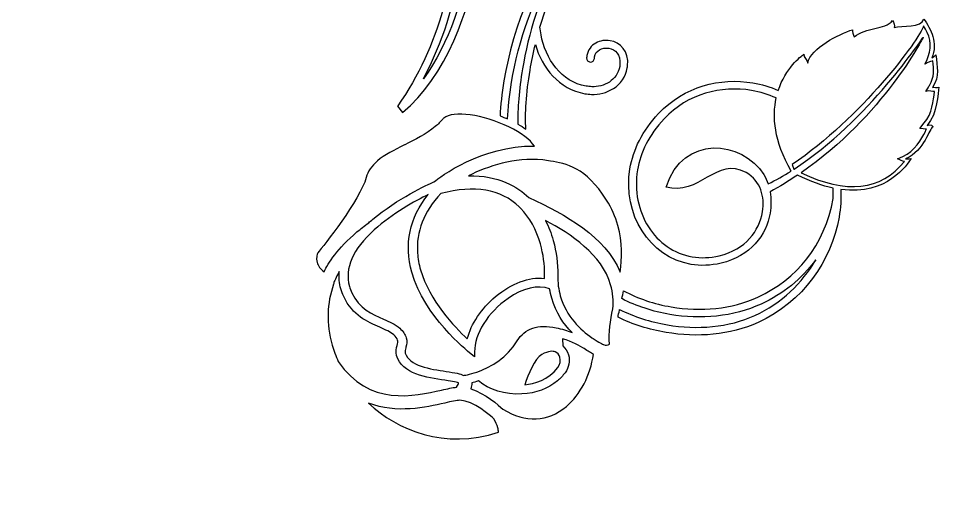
# Model space of a CAD drawing. Header units: millimetres. Extents: x -183 to 107, y -62 to 104.
# Drawn here: x -115.6 to -97.36, y 50.64 to 60.09 of the extents above; entities that cross this region are included whole.
import ezdxf

# ---------------------------------------------------------------- set-up
doc = ezdxf.new("R2010")
doc.units = ezdxf.units.MM
doc.header["$MEASUREMENT"] = 0
doc.layers.add('Layer 1', color=7, linetype='Continuous')

msp = doc.modelspace()

# ---------------------------------------------------------------- linework, layer by layer
at = {"layer": 'Layer 1', "color": 240, "lineweight": 9}
msp.add_open_spline([(-135.5863, 8.8098), (-134.2436, 8.8125), (-133.173, 9.5969), (-132.6017, 10.7263), (-132.6017, 10.7263), (-130.9463, 10.86), (-129.6205, 12.1839), (-129.455, 13.8562), (-129.455, 13.8562), (-129.3833, 13.8515), (-129.3112, 13.8489), (-129.2382, 13.8489), (-129.2382, 13.8489), (-127.3382, 13.8467), (-125.796, 15.4094), (-125.7938, 17.3395), (-125.7938, 17.3395), (-125.7932, 17.7269), (-125.8551, 18.0997), (-125.9693, 18.448), (-125.9693, 18.448), (-125.727, 18.3928), (-125.4751, 18.3633), (-125.2164, 18.363), (-125.2164, 18.363), (-123.3162, 18.3608), (-121.774, 19.9236), (-121.7718, 21.8537), (-121.7718, 21.8537), (-121.7714, 22.1752), (-121.8141, 22.4863), (-121.8938, 22.7821), (-121.8938, 22.7821), (-121.7469, 22.7624), (-121.5975, 22.7522), (-121.4456, 22.752), (-121.4456, 22.752), (-119.5454, 22.7499), (-118.0033, 24.3127), (-118.0011, 26.2427), (-118.0011, 26.2427), (-118.0007, 26.5713), (-118.0452, 26.8894), (-118.1283, 27.1911), (-118.1283, 27.1911), (-117.9401, 27.1584), (-117.7467, 27.1411), (-117.5493, 27.1409), (-117.5493, 27.1409), (-115.6493, 27.1387), (-114.107, 28.7015), (-114.1048, 30.6316), (-114.1048, 30.6316), (-114.1044, 31.0007), (-114.1606, 31.3566), (-114.2647, 31.6908), (-114.2647, 31.6908), (-114.1057, 31.6679), (-113.9435, 31.6556), (-113.7784, 31.6554), (-113.7784, 31.6554), (-111.8782, 31.6531), (-110.3361, 33.2159), (-110.3339, 35.1459), (-110.3339, 35.1459), (-110.3335, 35.4674), (-110.3762, 35.7785), (-110.4558, 36.0743), (-110.4558, 36.0743), (-110.3091, 36.0546), (-110.1596, 36.0445), (-110.0077, 36.0443), (-110.0077, 36.0443), (-108.1076, 36.0421), (-106.5655, 37.605), (-106.5632, 39.5349), (-106.5632, 39.5349), (-106.5629, 39.8815), (-106.6124, 40.2165), (-106.7046, 40.5326), (-106.7046, 40.5326), (-106.4663, 40.4792), (-106.2186, 40.4508), (-105.9645, 40.4505), (-105.9645, 40.4505), (-104.0644, 40.4483), (-102.5222, 42.0111), (-102.52, 43.9412), (-102.52, 43.9412), (-102.5195, 44.3067), (-102.5745, 44.6592), (-102.6767, 44.9907), (-102.6767, 44.9907), (-102.4527, 44.9439), (-102.2208, 44.9191), (-101.9833, 44.9189), (-101.9833, 44.9189), (-100.0832, 44.9167), (-98.541, 46.4795), (-98.5389, 48.4096), (-98.5389, 48.4096), (-98.5383, 48.783), (-98.5958, 49.1427), (-98.7022, 49.4802), (-98.7022, 49.4802), (-98.5544, 49.4603), (-98.4038, 49.4499), (-98.2506, 49.4496), (-98.2506, 49.4496), (-96.3505, 49.4475), (-94.8083, 51.0104), (-94.8061, 52.9404), (-94.8061, 52.9404), (-94.8055, 53.4435), (-94.9099, 53.9219), (-95.0978, 54.3543), (-95.0978, 54.3543), (-95.0978, 54.3543), (-95.0766, 54.3539), (-95.0766, 54.3539), (-95.0766, 54.3539), (-93.1765, 54.3517), (-91.6344, 55.9146), (-91.6321, 57.8445), (-91.6321, 57.8445), (-91.6313, 58.5691), (-91.8475, 59.2423), (-92.2186, 59.8007), (-92.2186, 59.8007), (-90.5811, 60.0675), (-89.3293, 61.5081), (-89.3273, 63.2469), (-89.3273, 63.2469), (-89.3262, 64.2628), (-89.752, 65.178), (-90.4328, 65.8172), (-90.4328, 65.8172), (-89.131, 66.3143), (-88.2041, 67.5893), (-88.2024, 69.0853), (-88.2024, 69.0853), (-88.2009, 70.3342), (-88.8449, 71.4308), (-89.8143, 72.0498), (-89.8143, 72.0498), (-88.809, 72.6589), (-88.1349, 73.7738), (-88.1335, 75.0493), (-88.1335, 75.0493), (-88.1317, 76.5467), (-89.0577, 77.8251), (-90.3604, 78.324), (-90.3604, 78.324), (-89.6396, 78.9638), (-89.1839, 79.9037), (-89.1827, 80.9523), (-89.1827, 80.9523), (-89.1806, 82.7233), (-90.4759, 84.1879), (-92.1576, 84.4189), (-92.1576, 84.4189), (-91.6898, 85.0151), (-91.4096, 85.77), (-91.4087, 86.5916), (-91.4087, 86.5916), (-91.4064, 88.5216), (-92.9449, 90.0881), (-94.8451, 90.0903), (-94.8451, 90.0903), (-94.8451, 90.0903), (-94.8841, 90.0899), (-94.8841, 90.0899), (-94.8841, 90.0899), (-94.7628, 90.4465), (-94.6965, 90.8293), (-94.6961, 91.2277), (-94.6961, 91.2277), (-94.6939, 93.1577), (-96.2324, 94.7241), (-98.1325, 94.7264), (-98.1325, 94.7264), (-98.2772, 94.7265), (-98.4196, 94.7177), (-98.5595, 94.7001), (-98.5595, 94.7001), (-98.7267, 96.4696), (-100.1935, 97.8541), (-101.9798, 97.8562), (-101.9798, 97.8562), (-102.4338, 97.8567), (-102.8671, 97.7678), (-103.2641, 97.606), (-103.2641, 97.606), (-103.5045, 99.2953), (-104.9346, 100.5945), (-106.6649, 100.5964), (-106.6649, 100.5964), (-107.3542, 100.5972), (-107.9965, 100.3918), (-108.5352, 100.0377), (-108.5352, 100.0377), (-109.0566, 101.2913), (-110.2776, 102.1717), (-111.7018, 102.1734), (-111.7018, 102.1734), (-112.6845, 102.1746), (-113.5712, 101.7571), (-114.199, 101.0867), (-114.199, 101.0867), (-114.8276, 101.9078), (-115.809, 102.4365), (-116.9123, 102.4378), (-116.9123, 102.4378), (-118.2269, 102.4393), (-119.3697, 101.6918), (-119.9504, 100.5919), (-119.9504, 100.5919), (-122.5005, 102.9112), (-135.4724, 93.3073), (-135.4983, 93.2263)], degree=3, knots=[0, 0, 0, 0, 0.0178571, 0.0178571, 0.0178571, 0.0178571, 0.0357143, 0.0357143, 0.0357143, 0.0357143, 0.0535714, 0.0535714, 0.0535714, 0.0535714, 0.0714286, 0.0714286, 0.0714286, 0.0714286, 0.0892857, 0.0892857, 0.0892857, 0.0892857, 0.1071429, 0.1071429, 0.1071429, 0.1071429, 0.125, 0.125, 0.125, 0.125, 0.1428571, 0.1428571, 0.1428571, 0.1428571, 0.1607143, 0.1607143, 0.1607143, 0.1607143, 0.1785714, 0.1785714, 0.1785714, 0.1785714, 0.1964286, 0.1964286, 0.1964286, 0.1964286, 0.2142857, 0.2142857, 0.2142857, 0.2142857, 0.2321429, 0.2321429, 0.2321429, 0.2321429, 0.25, 0.25, 0.25, 0.25, 0.2678571, 0.2678571, 0.2678571, 0.2678571, 0.2857143, 0.2857143, 0.2857143, 0.2857143, 0.3035714, 0.3035714, 0.3035714, 0.3035714, 0.3214286, 0.3214286, 0.3214286, 0.3214286, 0.3392857, 0.3392857, 0.3392857, 0.3392857, 0.3571429, 0.3571429, 0.3571429, 0.3571429, 0.375, 0.375, 0.375, 0.375, 0.3928571, 0.3928571, 0.3928571, 0.3928571, 0.4107143, 0.4107143, 0.4107143, 0.4107143, 0.4285714, 0.4285714, 0.4285714, 0.4285714, 0.4464286, 0.4464286, 0.4464286, 0.4464286, 0.4642857, 0.4642857, 0.4642857, 0.4642857, 0.4821429, 0.4821429, 0.4821429, 0.4821429, 0.5, 0.5, 0.5, 0.5, 0.5178571, 0.5178571, 0.5178571, 0.5178571, 0.5357143, 0.5357143, 0.5357143, 0.5357143, 0.5535714, 0.5535714, 0.5535714, 0.5535714, 0.5714286, 0.5714286, 0.5714286, 0.5714286, 0.5892857, 0.5892857, 0.5892857, 0.5892857, 0.6071429, 0.6071429, 0.6071429, 0.6071429, 0.625, 0.625, 0.625, 0.625, 0.6428571, 0.6428571, 0.6428571, 0.6428571, 0.6607143, 0.6607143, 0.6607143, 0.6607143, 0.6785714, 0.6785714, 0.6785714, 0.6785714, 0.6964286, 0.6964286, 0.6964286, 0.6964286, 0.7142857, 0.7142857, 0.7142857, 0.7142857, 0.7321429, 0.7321429, 0.7321429, 0.7321429, 0.75, 0.75, 0.75, 0.75, 0.7678571, 0.7678571, 0.7678571, 0.7678571, 0.7857143, 0.7857143, 0.7857143, 0.7857143, 0.8035714, 0.8035714, 0.8035714, 0.8035714, 0.8214286, 0.8214286, 0.8214286, 0.8214286, 0.8392857, 0.8392857, 0.8392857, 0.8392857, 0.8571429, 0.8571429, 0.8571429, 0.8571429, 0.875, 0.875, 0.875, 0.875, 0.8928571, 0.8928571, 0.8928571, 0.8928571, 0.9107143, 0.9107143, 0.9107143, 0.9107143, 0.9285714, 0.9285714, 0.9285714, 0.9285714, 0.9464286, 0.9464286, 0.9464286, 0.9464286, 0.9642857, 0.9642857, 0.9642857, 0.9642857, 1, 1, 1, 1], dxfattribs=at)
at = {"layer": 'Layer 1'}
for points, knots in [([(-106.9502, 62.2669), (-106.9502, 62.2669), (-106.9502, 62.2669), (-106.9502, 62.2669), (-106.9502, 62.2669), (-106.9015, 62.2335), (-106.8494, 62.2012), (-106.7943, 62.1704), (-106.7943, 62.1704), (-106.7863, 61.8727), (-106.8134, 61.4967), (-106.884, 61.0782), (-106.884, 61.0782), (-106.9986, 60.4025), (-107.2281, 59.6195), (-107.6138, 58.8955), (-107.6138, 58.8955), (-107.1084, 59.5906), (-106.8, 60.5532), (-106.668, 61.339), (-106.668, 61.339), (-106.6222, 61.6097), (-106.5971, 61.8594), (-106.5905, 62.0686), (-106.5905, 62.0686), (-106.5419, 62.0467), (-106.492, 62.0264), (-106.4414, 62.0072), (-106.4414, 62.0072), (-106.4507, 61.8022), (-106.4757, 61.5675), (-106.5184, 61.3136), (-106.5184, 61.3136), (-106.6966, 60.2711), (-107.1622, 58.9262), (-108.0278, 58.2354), (-108.0278, 58.2354), (-108.0278, 58.2354), (-108.1222, 58.3541), (-108.1222, 58.3541), (-108.1222, 58.3541), (-108.1197, 58.356), (-108.1173, 58.3583), (-108.1148, 58.3602), (-108.1148, 58.3602), (-108.1148, 58.3602), (-108.1192, 58.3635), (-108.1192, 58.3635), (-108.1192, 58.3635), (-107.7033, 58.9451), (-107.4149, 59.616), (-107.2282, 60.2568), (-107.2282, 60.2568), (-107.229, 60.292), (-107.2429, 60.3641), (-107.2498, 60.4054), (-107.2498, 60.4054), (-107.3292, 60.8778), (-107.6568, 61.3415), (-108.1375, 61.4199), (-108.1375, 61.4199), (-108.1743, 61.4261), (-108.2122, 61.4302), (-108.2509, 61.432), (-108.2509, 61.432), (-108.3646, 61.4373), (-108.4937, 61.4061), (-108.5962, 61.3389), (-108.5962, 61.3389), (-108.6989, 61.2714), (-108.7758, 61.1723), (-108.8001, 61.0313), (-108.8001, 61.0313), (-108.8018, 61.0214), (-108.8032, 61.0121), (-108.8042, 61.0029), (-108.8042, 61.0029), (-108.824, 60.7865), (-108.7154, 60.7003), (-108.5869, 60.6737), (-108.5869, 60.6737), (-108.5221, 60.6623), (-108.4535, 60.6739), (-108.402, 60.7034), (-108.402, 60.7034), (-108.3504, 60.7334), (-108.3152, 60.7768), (-108.3037, 60.8429), (-108.3037, 60.8429), (-108.302, 60.8524), (-108.301, 60.8625), (-108.3004, 60.8731), (-108.3004, 60.8731), (-108.2982, 60.9149), (-108.2626, 60.9473), (-108.2207, 60.945), (-108.2207, 60.945), (-108.1788, 60.9429), (-108.1466, 60.9071), (-108.1488, 60.8653), (-108.1488, 60.8653), (-108.1497, 60.8493), (-108.1514, 60.8333), (-108.1541, 60.8175), (-108.1541, 60.8175), (-108.1725, 60.7054), (-108.2416, 60.6193), (-108.3269, 60.5716), (-108.3269, 60.5716), (-108.4128, 60.523), (-108.5145, 60.5079), (-108.6123, 60.5242), (-108.6123, 60.5242), (-108.8066, 60.552), (-108.9909, 60.7335), (-108.9549, 61.0188), (-108.9549, 61.0188), (-108.9536, 61.0315), (-108.9517, 61.0444), (-108.9497, 61.0566), (-108.9497, 61.0566), (-108.9187, 61.2417), (-108.8114, 61.3804), (-108.679, 61.4661), (-108.679, 61.4661), (-108.5464, 61.5522), (-108.3892, 61.5898), (-108.2443, 61.5834), (-108.2443, 61.5834), (-108.1992, 61.5814), (-108.1551, 61.5766), (-108.1122, 61.5693), (-108.1122, 61.5693), (-107.606, 61.4811), (-107.267, 61.0573), (-107.1378, 60.5967), (-107.1378, 60.5967), (-107.0957, 60.7703), (-107.0611, 60.9403), (-107.0334, 61.1035), (-107.0334, 61.1035), (-106.9556, 61.5627), (-106.9328, 61.971), (-106.9502, 62.2669)], [0, 0, 0, 0, 0.027027, 0.027027, 0.027027, 0.027027, 0.0540541, 0.0540541, 0.0540541, 0.0540541, 0.0810811, 0.0810811, 0.0810811, 0.0810811, 0.1081081, 0.1081081, 0.1081081, 0.1081081, 0.1351351, 0.1351351, 0.1351351, 0.1351351, 0.1621622, 0.1621622, 0.1621622, 0.1621622, 0.1891892, 0.1891892, 0.1891892, 0.1891892, 0.2162162, 0.2162162, 0.2162162, 0.2162162, 0.2432432, 0.2432432, 0.2432432, 0.2432432, 0.2702703, 0.2702703, 0.2702703, 0.2702703, 0.2972973, 0.2972973, 0.2972973, 0.2972973, 0.3243243, 0.3243243, 0.3243243, 0.3243243, 0.3513514, 0.3513514, 0.3513514, 0.3513514, 0.3783784, 0.3783784, 0.3783784, 0.3783784, 0.4054054, 0.4054054, 0.4054054, 0.4054054, 0.4324324, 0.4324324, 0.4324324, 0.4324324, 0.4594595, 0.4594595, 0.4594595, 0.4594595, 0.4864865, 0.4864865, 0.4864865, 0.4864865, 0.5135135, 0.5135135, 0.5135135, 0.5135135, 0.5405405, 0.5405405, 0.5405405, 0.5405405, 0.5675676, 0.5675676, 0.5675676, 0.5675676, 0.5945946, 0.5945946, 0.5945946, 0.5945946, 0.6216216, 0.6216216, 0.6216216, 0.6216216, 0.6486486, 0.6486486, 0.6486486, 0.6486486, 0.6756757, 0.6756757, 0.6756757, 0.6756757, 0.7027027, 0.7027027, 0.7027027, 0.7027027, 0.7297297, 0.7297297, 0.7297297, 0.7297297, 0.7567568, 0.7567568, 0.7567568, 0.7567568, 0.7837838, 0.7837838, 0.7837838, 0.7837838, 0.8108108, 0.8108108, 0.8108108, 0.8108108, 0.8378378, 0.8378378, 0.8378378, 0.8378378, 0.8648649, 0.8648649, 0.8648649, 0.8648649, 0.8918919, 0.8918919, 0.8918919, 0.8918919, 0.9189189, 0.9189189, 0.9189189, 0.9189189, 0.9459459, 0.9459459, 0.9459459, 0.9459459, 1, 1, 1, 1]), ([(-104.431, 58.6033), (-104.431, 58.6033), (-104.431, 58.6033), (-104.431, 58.6033), (-104.431, 58.6033), (-104.9371, 58.6916), (-105.2763, 59.1153), (-105.4054, 59.576), (-105.4054, 59.576), (-105.4473, 59.4023), (-105.4821, 59.2324), (-105.5096, 59.0692), (-105.5096, 59.0692), (-105.5875, 58.6099), (-105.6102, 58.2016), (-105.5931, 57.9057), (-105.5931, 57.9057), (-105.6415, 57.939), (-105.6937, 57.9714), (-105.7489, 58.0022), (-105.7489, 58.0022), (-105.7569, 58.3001), (-105.7298, 58.6759), (-105.6591, 59.0945), (-105.6591, 59.0945), (-105.5446, 59.7701), (-105.315, 60.5531), (-104.9294, 61.2773), (-104.9294, 61.2773), (-105.4348, 60.5822), (-105.7434, 59.6196), (-105.8751, 58.8338), (-105.8751, 58.8338), (-105.921, 58.563), (-105.946, 58.3133), (-105.9526, 58.1041), (-105.9526, 58.1041), (-106.0014, 58.1258), (-106.0512, 58.1462), (-106.1017, 58.1653), (-106.1017, 58.1653), (-106.0925, 58.3704), (-106.0675, 58.6051), (-106.0246, 58.8591), (-106.0246, 58.8591), (-105.8465, 59.9017), (-105.3809, 61.2464), (-104.5153, 61.9372), (-104.5153, 61.9372), (-104.5153, 61.9372), (-104.421, 61.8185), (-104.421, 61.8185), (-104.421, 61.8185), (-104.4234, 61.8166), (-104.4259, 61.8143), (-104.4283, 61.8124), (-104.4283, 61.8124), (-104.4283, 61.8124), (-104.4239, 61.8091), (-104.4239, 61.8091), (-104.4239, 61.8091), (-104.8398, 61.2275), (-105.1283, 60.5566), (-105.315, 59.9158), (-105.315, 59.9158), (-105.3142, 59.8806), (-105.3003, 59.8085), (-105.2934, 59.7672), (-105.2934, 59.7672), (-105.214, 59.2948), (-104.8864, 58.8313), (-104.4057, 58.7529), (-104.4057, 58.7529), (-104.3688, 58.7465), (-104.331, 58.7424), (-104.2923, 58.7408), (-104.2923, 58.7408), (-104.1785, 58.7353), (-104.0495, 58.7665), (-103.9469, 58.8335), (-103.9469, 58.8335), (-103.8443, 58.9012), (-103.7673, 59.0002), (-103.743, 59.1413), (-103.743, 59.1413), (-103.7413, 59.1512), (-103.7399, 59.1605), (-103.7389, 59.1697), (-103.7389, 59.1697), (-103.719, 59.3862), (-103.8278, 59.4723), (-103.9562, 59.4991), (-103.9562, 59.4991), (-104.0211, 59.5103), (-104.0896, 59.4987), (-104.1411, 59.4693), (-104.1411, 59.4693), (-104.1926, 59.4394), (-104.2278, 59.3958), (-104.2395, 59.3297), (-104.2395, 59.3297), (-104.2411, 59.3202), (-104.2423, 59.3101), (-104.2427, 59.2994), (-104.2427, 59.2994), (-104.2449, 59.2576), (-104.2807, 59.2254), (-104.3225, 59.2276), (-104.3225, 59.2276), (-104.3644, 59.2297), (-104.3964, 59.2655), (-104.3942, 59.3073), (-104.3942, 59.3073), (-104.3935, 59.3234), (-104.3918, 59.3395), (-104.3891, 59.3551), (-104.3891, 59.3551), (-104.3705, 59.4672), (-104.3015, 59.5532), (-104.2161, 59.6012), (-104.2161, 59.6012), (-104.1304, 59.6496), (-104.0287, 59.6647), (-103.9308, 59.6485), (-103.9308, 59.6485), (-103.7365, 59.6205), (-103.5523, 59.4392), (-103.5883, 59.1539), (-103.5883, 59.1539), (-103.5895, 59.1411), (-103.5915, 59.1282), (-103.5936, 59.116), (-103.5936, 59.116), (-103.6243, 58.9309), (-103.7317, 58.7922), (-103.8642, 58.7065), (-103.8642, 58.7065), (-103.9969, 58.6206), (-104.1538, 58.5828), (-104.2989, 58.5892), (-104.2989, 58.5892), (-104.3439, 58.5912), (-104.388, 58.596), (-104.431, 58.6033)], [0, 0, 0, 0, 0.027027, 0.027027, 0.027027, 0.027027, 0.0540541, 0.0540541, 0.0540541, 0.0540541, 0.0810811, 0.0810811, 0.0810811, 0.0810811, 0.1081081, 0.1081081, 0.1081081, 0.1081081, 0.1351351, 0.1351351, 0.1351351, 0.1351351, 0.1621622, 0.1621622, 0.1621622, 0.1621622, 0.1891892, 0.1891892, 0.1891892, 0.1891892, 0.2162162, 0.2162162, 0.2162162, 0.2162162, 0.2432432, 0.2432432, 0.2432432, 0.2432432, 0.2702703, 0.2702703, 0.2702703, 0.2702703, 0.2972973, 0.2972973, 0.2972973, 0.2972973, 0.3243243, 0.3243243, 0.3243243, 0.3243243, 0.3513514, 0.3513514, 0.3513514, 0.3513514, 0.3783784, 0.3783784, 0.3783784, 0.3783784, 0.4054054, 0.4054054, 0.4054054, 0.4054054, 0.4324324, 0.4324324, 0.4324324, 0.4324324, 0.4594595, 0.4594595, 0.4594595, 0.4594595, 0.4864865, 0.4864865, 0.4864865, 0.4864865, 0.5135135, 0.5135135, 0.5135135, 0.5135135, 0.5405405, 0.5405405, 0.5405405, 0.5405405, 0.5675676, 0.5675676, 0.5675676, 0.5675676, 0.5945946, 0.5945946, 0.5945946, 0.5945946, 0.6216216, 0.6216216, 0.6216216, 0.6216216, 0.6486486, 0.6486486, 0.6486486, 0.6486486, 0.6756757, 0.6756757, 0.6756757, 0.6756757, 0.7027027, 0.7027027, 0.7027027, 0.7027027, 0.7297297, 0.7297297, 0.7297297, 0.7297297, 0.7567568, 0.7567568, 0.7567568, 0.7567568, 0.7837838, 0.7837838, 0.7837838, 0.7837838, 0.8108108, 0.8108108, 0.8108108, 0.8108108, 0.8378378, 0.8378378, 0.8378378, 0.8378378, 0.8648649, 0.8648649, 0.8648649, 0.8648649, 0.8918919, 0.8918919, 0.8918919, 0.8918919, 0.9189189, 0.9189189, 0.9189189, 0.9189189, 0.9459459, 0.9459459, 0.9459459, 0.9459459, 1, 1, 1, 1]), ([(-102.8289, 53.8946), (-102.8289, 53.8946), (-102.8289, 53.8946), (-102.8289, 53.8946), (-102.8289, 53.8946), (-102.2164, 53.7912), (-101.5645, 53.838), (-101.0145, 54.0918), (-101.0145, 54.0918), (-100.133, 54.4983), (-99.5652, 55.2993), (-99.4177, 56.1703), (-99.4177, 56.1703), (-99.3872, 56.3496), (-99.3751, 56.5318), (-99.3813, 56.7144), (-99.3813, 56.7144), (-98.4631, 56.5889), (-98.0771, 57.2078), (-97.9965, 57.323), (-97.9965, 57.323), (-98.0707, 57.3158), (-98.0775, 57.3228), (-98.1063, 57.3199), (-98.1063, 57.3199), (-97.7276, 57.4806), (-97.6376, 57.9343), (-97.5656, 57.9491), (-97.5656, 57.9491), (-97.5913, 58.0118), (-97.6691, 57.9755), (-97.6827, 57.9767), (-97.6827, 57.9767), (-97.4682, 58.219), (-97.4738, 58.6109), (-97.4506, 58.7351), (-97.4506, 58.7351), (-97.4842, 58.7091), (-97.5457, 58.7415), (-97.5729, 58.7242), (-97.5729, 58.7242), (-97.431, 58.9649), (-97.4847, 59.1286), (-97.5101, 59.3689), (-97.5101, 59.3689), (-97.5262, 59.3441), (-97.5731, 59.323), (-97.59, 59.3049), (-97.59, 59.3049), (-97.4631, 59.6109), (-97.6072, 59.8775), (-97.7491, 60.0752), (-97.7491, 60.0752), (-97.7853, 59.8959), (-98.1796, 59.9584), (-98.3346, 59.9073), (-98.3346, 59.9073), (-98.3131, 59.9466), (-98.3385, 60.0068), (-98.3619, 60.0436), (-98.3619, 60.0436), (-98.5185, 59.8615), (-98.8857, 59.9147), (-99.1216, 59.7265), (-99.1216, 59.7265), (-99.1264, 59.7651), (-99.1643, 59.826), (-99.1515, 59.8658), (-99.1515, 59.8658), (-99.428, 59.7783), (-99.9735, 59.5009), (-100.0363, 59.2074), (-100.0363, 59.2074), (-100.046, 59.2773), (-100.122, 59.3218), (-100.1107, 59.3816), (-100.1107, 59.3816), (-100.1731, 59.3439), (-100.4733, 59.1032), (-100.6164, 58.6676), (-100.6164, 58.6676), (-100.7764, 58.7367), (-100.9451, 58.7871), (-101.1182, 58.8164), (-101.1182, 58.8164), (-101.7616, 58.9258), (-102.4675, 58.7501), (-102.9759, 58.2133), (-102.9759, 58.2133), (-103.298, 57.8732), (-103.4779, 57.4946), (-103.5404, 57.1244), (-103.5404, 57.1244), (-103.691, 56.2266), (-103.1575, 55.3772), (-102.3363, 55.2367), (-102.3363, 55.2367), (-102.1504, 55.2053), (-101.9506, 55.2107), (-101.7435, 55.2604), (-101.7435, 55.2604), (-101.1639, 55.3976), (-100.8496, 55.8176), (-100.778, 56.249), (-100.778, 56.249), (-100.7546, 56.3876), (-100.7552, 56.5325), (-100.7784, 56.6684), (-100.7784, 56.6684), (-100.588, 56.7716), (-100.4069, 56.8823), (-100.2349, 56.9978), (-100.2349, 56.9978), (-99.9755, 56.8674), (-99.7428, 56.7858), (-99.535, 56.741), (-99.535, 56.741), (-99.532, 56.6734), (-99.5305, 56.6059), (-99.5327, 56.5384), (-99.5327, 56.5384), (-99.7009, 55.6046), (-100.2544, 54.945), (-101.0163, 54.5926), (-101.0163, 54.5926), (-101.5306, 54.3549), (-102.1479, 54.2999), (-102.7275, 54.3983), (-102.7275, 54.3983), (-103.0629, 54.4548), (-103.3848, 54.563), (-103.6667, 54.7145), (-103.6667, 54.7145), (-103.6775, 54.6629), (-103.6887, 54.6116), (-103.6999, 54.5609), (-103.6999, 54.5609), (-103.4114, 54.4115), (-103.0882, 54.3055), (-102.7529, 54.2487), (-102.7529, 54.2487), (-102.1469, 54.1462), (-101.5013, 54.202), (-100.9529, 54.4551), (-100.9529, 54.4551), (-100.5233, 54.6525), (-100.1553, 54.9477), (-99.8784, 55.3283), (-99.8784, 55.3283), (-100.1426, 54.865), (-100.5507, 54.4726), (-101.0779, 54.2296), (-101.0779, 54.2296), (-101.5923, 53.9917), (-102.2159, 53.9445), (-102.8035, 54.0442), (-102.8035, 54.0442), (-103.139, 54.1006), (-103.4622, 54.2054), (-103.7463, 54.3475), (-103.7463, 54.3475), (-103.7473, 54.3423), (-103.7484, 54.3368), (-103.7495, 54.3315), (-103.7495, 54.3315), (-103.7593, 54.285), (-103.768, 54.2392), (-103.7763, 54.1936), (-103.7763, 54.1936), (-103.4871, 54.0539), (-103.1638, 53.9515), (-102.8289, 53.8946)], [0, 0, 0, 0, 0.0227273, 0.0227273, 0.0227273, 0.0227273, 0.0454545, 0.0454545, 0.0454545, 0.0454545, 0.0681818, 0.0681818, 0.0681818, 0.0681818, 0.0909091, 0.0909091, 0.0909091, 0.0909091, 0.1136364, 0.1136364, 0.1136364, 0.1136364, 0.1363636, 0.1363636, 0.1363636, 0.1363636, 0.1590909, 0.1590909, 0.1590909, 0.1590909, 0.1818182, 0.1818182, 0.1818182, 0.1818182, 0.2045455, 0.2045455, 0.2045455, 0.2045455, 0.2272727, 0.2272727, 0.2272727, 0.2272727, 0.25, 0.25, 0.25, 0.25, 0.2727273, 0.2727273, 0.2727273, 0.2727273, 0.2954545, 0.2954545, 0.2954545, 0.2954545, 0.3181818, 0.3181818, 0.3181818, 0.3181818, 0.3409091, 0.3409091, 0.3409091, 0.3409091, 0.3636364, 0.3636364, 0.3636364, 0.3636364, 0.3863636, 0.3863636, 0.3863636, 0.3863636, 0.4090909, 0.4090909, 0.4090909, 0.4090909, 0.4318182, 0.4318182, 0.4318182, 0.4318182, 0.4545455, 0.4545455, 0.4545455, 0.4545455, 0.4772727, 0.4772727, 0.4772727, 0.4772727, 0.5, 0.5, 0.5, 0.5, 0.5227273, 0.5227273, 0.5227273, 0.5227273, 0.5454545, 0.5454545, 0.5454545, 0.5454545, 0.5681818, 0.5681818, 0.5681818, 0.5681818, 0.5909091, 0.5909091, 0.5909091, 0.5909091, 0.6136364, 0.6136364, 0.6136364, 0.6136364, 0.6363636, 0.6363636, 0.6363636, 0.6363636, 0.6590909, 0.6590909, 0.6590909, 0.6590909, 0.6818182, 0.6818182, 0.6818182, 0.6818182, 0.7045455, 0.7045455, 0.7045455, 0.7045455, 0.7272727, 0.7272727, 0.7272727, 0.7272727, 0.75, 0.75, 0.75, 0.75, 0.7727273, 0.7727273, 0.7727273, 0.7727273, 0.7954545, 0.7954545, 0.7954545, 0.7954545, 0.8181818, 0.8181818, 0.8181818, 0.8181818, 0.8409091, 0.8409091, 0.8409091, 0.8409091, 0.8636364, 0.8636364, 0.8636364, 0.8636364, 0.8863636, 0.8863636, 0.8863636, 0.8863636, 0.9090909, 0.9090909, 0.9090909, 0.9090909, 0.9318182, 0.9318182, 0.9318182, 0.9318182, 0.9545455, 0.9545455, 0.9545455, 0.9545455, 1, 1, 1, 1]), ([(-100.165, 57.0453), (-100.165, 57.0453), (-100.165, 57.0453), (-100.165, 57.0453), (-100.165, 57.0453), (-98.5389, 58.1671), (-97.7588, 59.7187), (-97.7588, 59.7187), (-97.7588, 59.7187), (-97.7588, 59.7187), (-98.8344, 58.0738), (-100.3051, 57.1168), (-100.3051, 57.1168), (-100.3051, 57.1168), (-100.3064, 57.1177), (-100.3064, 57.1177), (-100.3064, 57.1177), (-100.3064, 57.1177), (-100.3417, 57.2061), (-100.3417, 57.2061), (-100.3417, 57.2061), (-98.9818, 58.1277), (-97.831, 59.6721), (-97.7504, 59.9417), (-97.7504, 59.9417), (-97.6451, 59.7734), (-97.5644, 59.5646), (-97.6602, 59.3341), (-97.6602, 59.3341), (-97.6602, 59.3341), (-97.6927, 59.2405), (-97.7262, 59.1852), (-97.7262, 59.1852), (-97.6433, 59.2369), (-97.5723, 59.2509), (-97.5723, 59.2509), (-97.5723, 59.2509), (-97.5488, 59.0722), (-97.5318, 58.943), (-97.6379, 58.7626), (-97.6379, 58.7626), (-97.6379, 58.7626), (-97.6826, 58.6858), (-97.7056, 58.6487), (-97.7056, 58.6487), (-97.6317, 58.6748), (-97.5752, 58.6422), (-97.538, 58.6438), (-97.538, 58.6438), (-97.5546, 58.4795), (-97.5825, 58.2042), (-97.7393, 58.0268), (-97.7393, 58.0268), (-97.7393, 58.0268), (-97.826, 57.9161), (-97.826, 57.9161), (-97.826, 57.9161), (-97.826, 57.9161), (-97.6948, 57.9014), (-97.6948, 57.9014), (-97.6948, 57.9014), (-97.7014, 57.8886), (-97.7086, 57.8746), (-97.7159, 57.8597), (-97.7159, 57.8597), (-97.7905, 57.7117), (-97.928, 57.4661), (-98.1606, 57.3671), (-98.1606, 57.3671), (-98.1606, 57.3671), (-98.2626, 57.3216), (-98.2626, 57.3216), (-98.2626, 57.3216), (-98.2216, 57.2971), (-98.1721, 57.2648), (-98.1299, 57.2682), (-98.1299, 57.2682), (-98.5806, 56.6902), (-99.2831, 56.6145), (-100.165, 57.0453)], [0, 0, 0, 0, 0.047619, 0.047619, 0.047619, 0.047619, 0.0952381, 0.0952381, 0.0952381, 0.0952381, 0.1428571, 0.1428571, 0.1428571, 0.1428571, 0.1904762, 0.1904762, 0.1904762, 0.1904762, 0.2380952, 0.2380952, 0.2380952, 0.2380952, 0.2857143, 0.2857143, 0.2857143, 0.2857143, 0.3333333, 0.3333333, 0.3333333, 0.3333333, 0.3809524, 0.3809524, 0.3809524, 0.3809524, 0.4285714, 0.4285714, 0.4285714, 0.4285714, 0.4761905, 0.4761905, 0.4761905, 0.4761905, 0.5238095, 0.5238095, 0.5238095, 0.5238095, 0.5714286, 0.5714286, 0.5714286, 0.5714286, 0.6190476, 0.6190476, 0.6190476, 0.6190476, 0.6666667, 0.6666667, 0.6666667, 0.6666667, 0.7142857, 0.7142857, 0.7142857, 0.7142857, 0.7619048, 0.7619048, 0.7619048, 0.7619048, 0.8095238, 0.8095238, 0.8095238, 0.8095238, 0.8571429, 0.8571429, 0.8571429, 0.8571429, 0.9047619, 0.9047619, 0.9047619, 0.9047619, 1, 1, 1, 1]), ([(-100.6565, 58.5195), (-100.6565, 58.5195), (-100.6565, 58.5195), (-100.6565, 58.5195), (-100.6565, 58.5195), (-100.737, 58.1525), (-100.6993, 57.6709), (-100.3651, 57.0781), (-100.3651, 57.0781), (-100.512, 56.985), (-100.6627, 56.8992), (-100.8166, 56.8226), (-100.8166, 56.8226), (-100.8384, 56.8893), (-100.8662, 56.952), (-100.901, 57.0075), (-100.901, 57.0075), (-101.3279, 57.6898), (-102.4968, 57.8065), (-102.8287, 56.7627), (-102.8287, 56.7627), (-102.1901, 56.566), (-101.8309, 57.3782), (-101.2519, 57.0494), (-101.2519, 57.0494), (-100.9557, 56.881), (-100.88, 56.5643), (-100.9276, 56.2745), (-100.9276, 56.2745), (-100.9935, 55.8953), (-101.2566, 55.5339), (-101.779, 55.4079), (-101.779, 55.4079), (-101.967, 55.3627), (-102.1455, 55.3582), (-102.311, 55.3862), (-102.311, 55.3862), (-102.6749, 55.4479), (-102.9784, 55.6682), (-103.1757, 55.9781), (-103.1757, 55.9781), (-103.3725, 56.2881), (-103.4608, 56.6864), (-103.391, 57.0991), (-103.391, 57.0991), (-103.3333, 57.4389), (-103.1686, 57.789), (-102.8658, 58.1091), (-102.8658, 58.1091), (-102.3951, 58.6056), (-101.7442, 58.7682), (-101.1434, 58.6669), (-101.1434, 58.6669), (-100.9748, 58.6383), (-100.8109, 58.5881), (-100.6565, 58.5195)], [0, 0, 0, 0, 0.0666667, 0.0666667, 0.0666667, 0.0666667, 0.1333333, 0.1333333, 0.1333333, 0.1333333, 0.2, 0.2, 0.2, 0.2, 0.2666667, 0.2666667, 0.2666667, 0.2666667, 0.3333333, 0.3333333, 0.3333333, 0.3333333, 0.4, 0.4, 0.4, 0.4, 0.4666667, 0.4666667, 0.4666667, 0.4666667, 0.5333333, 0.5333333, 0.5333333, 0.5333333, 0.6, 0.6, 0.6, 0.6, 0.6666667, 0.6666667, 0.6666667, 0.6666667, 0.7333333, 0.7333333, 0.7333333, 0.7333333, 0.8, 0.8, 0.8, 0.8, 0.8666667, 0.8666667, 0.8666667, 0.8666667, 1, 1, 1, 1]), ([(-109.708, 55.2763), (-109.708, 55.2763), (-109.708, 55.2763), (-109.708, 55.2763), (-109.708, 55.2763), (-109.7339, 55.3671), (-109.7052, 55.4437), (-109.6947, 55.4669), (-109.6947, 55.4669), (-109.5943, 55.5912), (-108.8582, 56.5102), (-108.7424, 56.9472), (-108.7424, 56.9472), (-108.7095, 57.0717), (-108.6363, 57.1803), (-108.5184, 57.2796), (-108.5184, 57.2796), (-108.3772, 57.3981), (-108.1958, 57.4886), (-107.9859, 57.593), (-107.9859, 57.593), (-107.9859, 57.593), (-107.9813, 57.5954), (-107.9813, 57.5954), (-107.9813, 57.5954), (-107.783, 57.6935), (-107.5585, 57.8045), (-107.3783, 57.9562), (-107.3783, 57.9562), (-107.3229, 58.0031), (-107.2728, 58.0527), (-107.2296, 58.1038), (-107.2296, 58.1038), (-107.224, 58.1104), (-107.2179, 58.1167), (-107.2109, 58.1226), (-107.2109, 58.1226), (-107.0298, 58.275), (-106.4294, 58.193), (-105.926, 57.9472), (-105.926, 57.9472), (-105.6864, 57.8305), (-105.5062, 57.6941), (-105.4253, 57.5706), (-105.4253, 57.5706), (-106.4709, 57.5825), (-107.2915, 56.9561), (-107.4053, 56.8646), (-107.4053, 56.8646), (-107.5332, 56.8079), (-108.1237, 56.5363), (-108.611, 56.126), (-108.611, 56.126), (-108.6402, 56.1015), (-108.669, 56.0766), (-108.6901, 56.0573), (-108.6901, 56.0573), (-108.7732, 55.997), (-108.8521, 55.9363), (-108.9237, 55.8761), (-108.9237, 55.8761), (-109.3074, 55.5529), (-109.4901, 55.2607), (-109.5725, 55.0895), (-109.5725, 55.0895), (-109.6423, 55.1461), (-109.6876, 55.2081), (-109.7073, 55.274), (-109.7073, 55.274), (-109.7073, 55.274), (-109.708, 55.2763), (-109.708, 55.2763)], [0, 0, 0, 0, 0.0526316, 0.0526316, 0.0526316, 0.0526316, 0.1052632, 0.1052632, 0.1052632, 0.1052632, 0.1578947, 0.1578947, 0.1578947, 0.1578947, 0.2105263, 0.2105263, 0.2105263, 0.2105263, 0.2631579, 0.2631579, 0.2631579, 0.2631579, 0.3157895, 0.3157895, 0.3157895, 0.3157895, 0.3684211, 0.3684211, 0.3684211, 0.3684211, 0.4210526, 0.4210526, 0.4210526, 0.4210526, 0.4736842, 0.4736842, 0.4736842, 0.4736842, 0.5263158, 0.5263158, 0.5263158, 0.5263158, 0.5789474, 0.5789474, 0.5789474, 0.5789474, 0.6315789, 0.6315789, 0.6315789, 0.6315789, 0.6842105, 0.6842105, 0.6842105, 0.6842105, 0.7368421, 0.7368421, 0.7368421, 0.7368421, 0.7894737, 0.7894737, 0.7894737, 0.7894737, 0.8421053, 0.8421053, 0.8421053, 0.8421053, 0.8947368, 0.8947368, 0.8947368, 0.8947368, 1, 1, 1, 1]), ([(-105.2567, 57.2997), (-105.2567, 57.2997), (-105.2567, 57.2997), (-105.2567, 57.2997), (-105.2567, 57.2997), (-105.2097, 57.2898), (-105.1607, 57.2816), (-105.1087, 57.2729), (-105.1087, 57.2729), (-104.7985, 57.2218), (-104.4123, 57.158), (-104.0031, 56.5058), (-104.0031, 56.5058), (-103.9021, 56.3447), (-103.8261, 56.176), (-103.7771, 56.0044), (-103.7771, 56.0044), (-103.6824, 55.6725), (-103.6959, 55.3521), (-103.7331, 55.0854), (-103.7331, 55.0854), (-104.0271, 55.7815), (-104.8014, 56.2174), (-105.5351, 56.5537), (-105.5351, 56.5537), (-105.7538, 56.7669), (-106.1301, 56.9991), (-106.7245, 56.9818), (-106.7245, 56.9818), (-106.3465, 57.173), (-105.8284, 57.3492), (-105.2567, 57.2997)], [0, 0, 0, 0, 0.1111111, 0.1111111, 0.1111111, 0.1111111, 0.2222222, 0.2222222, 0.2222222, 0.2222222, 0.3333333, 0.3333333, 0.3333333, 0.3333333, 0.4444444, 0.4444444, 0.4444444, 0.4444444, 0.5555556, 0.5555556, 0.5555556, 0.5555556, 0.6666667, 0.6666667, 0.6666667, 0.6666667, 0.7777778, 0.7777778, 0.7777778, 0.7777778, 1, 1, 1, 1]), ([(-106.7476, 53.7683), (-106.7476, 53.7683), (-106.7476, 53.7683), (-106.7476, 53.7683), (-106.7476, 53.7683), (-107.0042, 54.0056), (-107.4957, 54.5211), (-107.6695, 55.1301), (-107.6695, 55.1301), (-107.701, 55.2408), (-107.721, 55.3513), (-107.7288, 55.4583), (-107.7288, 55.4583), (-107.7596, 55.8794), (-107.6042, 56.2749), (-107.267, 56.6339), (-107.267, 56.6339), (-106.6049, 56.8099), (-106.0856, 56.7212), (-105.7231, 56.3706), (-105.7231, 56.3706), (-105.7231, 56.3706), (-105.6936, 56.3412), (-105.6936, 56.3412), (-105.6936, 56.3412), (-105.52, 56.1623), (-105.3862, 55.9194), (-105.3062, 55.639), (-105.3062, 55.639), (-105.2494, 55.44), (-105.2212, 55.226), (-105.2266, 55.0364), (-105.2266, 55.0364), (-105.2273, 55.0105), (-105.2275, 54.9854), (-105.2271, 54.9605), (-105.2271, 54.9605), (-105.5266, 54.9959), (-105.874, 54.867), (-106.1896, 54.6012), (-106.1896, 54.6012), (-106.4725, 54.3631), (-106.6725, 54.0635), (-106.7476, 53.7683)], [0, 0, 0, 0, 0.0833333, 0.0833333, 0.0833333, 0.0833333, 0.1666667, 0.1666667, 0.1666667, 0.1666667, 0.25, 0.25, 0.25, 0.25, 0.3333333, 0.3333333, 0.3333333, 0.3333333, 0.4166667, 0.4166667, 0.4166667, 0.4166667, 0.5, 0.5, 0.5, 0.5, 0.5833333, 0.5833333, 0.5833333, 0.5833333, 0.6666667, 0.6666667, 0.6666667, 0.6666667, 0.75, 0.75, 0.75, 0.75, 0.8333333, 0.8333333, 0.8333333, 0.8333333, 1, 1, 1, 1]), ([(-108.5806, 55.9183), (-108.5806, 55.9183), (-108.5806, 55.9183), (-108.5806, 55.9183), (-108.5806, 55.9183), (-108.2253, 56.2394), (-107.7723, 56.4886), (-107.5168, 56.616), (-107.5168, 56.616), (-107.8892, 56.1518), (-107.9976, 55.6362), (-107.8394, 55.0809), (-107.8394, 55.0809), (-107.5902, 54.2076), (-106.7697, 53.5467), (-106.677, 53.4742), (-106.677, 53.4742), (-106.677, 53.4742), (-106.6024, 53.4157), (-106.6024, 53.4157), (-106.6024, 53.4157), (-106.6024, 53.4157), (-106.6035, 53.5107), (-106.6035, 53.5107), (-106.6035, 53.5107), (-106.6086, 53.8617), (-106.3375, 54.2956), (-105.9441, 54.5664), (-105.9441, 54.5664), (-105.6515, 54.7675), (-105.3548, 54.8362), (-105.1248, 54.757), (-105.1248, 54.757), (-105.1153, 54.693), (-105.1016, 54.6296), (-105.084, 54.5681), (-105.084, 54.5681), (-105.0029, 54.284), (-104.8476, 54.0607), (-104.6828, 53.8915), (-104.6828, 53.8915), (-104.7776, 53.9294), (-104.8848, 53.965), (-104.9962, 53.9879), (-104.9962, 53.9879), (-105.351, 54.0606), (-105.6165, 53.9714), (-105.7638, 53.7303), (-105.7638, 53.7303), (-105.9695, 53.3935), (-106.2819, 53.2196), (-106.5076, 53.1331), (-106.5076, 53.1331), (-106.6554, 53.0764), (-106.7759, 53.0528), (-106.8246, 53.0449), (-106.8246, 53.0449), (-106.8816, 53.0817), (-106.9897, 53.0994), (-107.1646, 53.1257), (-107.1646, 53.1257), (-107.4744, 53.172), (-107.8985, 53.2354), (-107.9718, 53.4883), (-107.9718, 53.4883), (-107.9804, 53.5186), (-107.9716, 53.5535), (-107.9613, 53.5942), (-107.9613, 53.5942), (-107.9613, 53.5942), (-107.9585, 53.6049), (-107.9585, 53.6049), (-107.9585, 53.6049), (-107.9444, 53.6606), (-107.9322, 53.721), (-107.9523, 53.7914), (-107.9523, 53.7914), (-107.9703, 53.8547), (-108.0121, 53.9156), (-108.0793, 53.9772), (-108.0793, 53.9772), (-108.1648, 54.0555), (-108.2801, 54.1055), (-108.4021, 54.1583), (-108.4021, 54.1583), (-108.6248, 54.2546), (-108.8768, 54.3639), (-109.0242, 54.6788), (-109.0242, 54.6788), (-109.0433, 54.72), (-109.0589, 54.7618), (-109.0708, 54.8032), (-109.0708, 54.8032), (-109.1718, 55.1573), (-109.0069, 55.5325), (-108.5806, 55.9183)], [0, 0, 0, 0, 0.04, 0.04, 0.04, 0.04, 0.08, 0.08, 0.08, 0.08, 0.12, 0.12, 0.12, 0.12, 0.16, 0.16, 0.16, 0.16, 0.2, 0.2, 0.2, 0.2, 0.24, 0.24, 0.24, 0.24, 0.28, 0.28, 0.28, 0.28, 0.32, 0.32, 0.32, 0.32, 0.36, 0.36, 0.36, 0.36, 0.4, 0.4, 0.4, 0.4, 0.44, 0.44, 0.44, 0.44, 0.48, 0.48, 0.48, 0.48, 0.52, 0.52, 0.52, 0.52, 0.56, 0.56, 0.56, 0.56, 0.6, 0.6, 0.6, 0.6, 0.64, 0.64, 0.64, 0.64, 0.68, 0.68, 0.68, 0.68, 0.72, 0.72, 0.72, 0.72, 0.76, 0.76, 0.76, 0.76, 0.8, 0.8, 0.8, 0.8, 0.84, 0.84, 0.84, 0.84, 0.88, 0.88, 0.88, 0.88, 0.92, 0.92, 0.92, 0.92, 1, 1, 1, 1]), ([(-103.8781, 54.3582), (-103.8781, 54.3582), (-103.8781, 54.3582), (-103.8781, 54.3582), (-103.8781, 54.3582), (-103.9246, 54.1329), (-103.9649, 53.8933), (-103.9455, 53.6628), (-103.9455, 53.6628), (-103.9822, 53.6411), (-104.0181, 53.6393), (-104.0643, 53.6549), (-104.0643, 53.6549), (-104.0731, 53.6591), (-104.1555, 53.6981), (-104.2645, 53.7724), (-104.2645, 53.7724), (-104.2708, 53.7773), (-104.2822, 53.785), (-104.2908, 53.7904), (-104.2908, 53.7904), (-104.5118, 53.9445), (-104.799, 54.213), (-104.9136, 54.6145), (-104.9136, 54.6145), (-104.9314, 54.6769), (-104.9447, 54.7415), (-104.9532, 54.8067), (-104.9532, 54.8067), (-104.9629, 54.8829), (-104.9666, 54.9551), (-104.9644, 55.0275), (-104.9644, 55.0275), (-104.9579, 55.2421), (-104.9897, 55.4844), (-105.054, 55.7095), (-105.054, 55.7095), (-105.0938, 55.849), (-105.145, 55.98), (-105.2069, 56.1015), (-105.2069, 56.1015), (-104.7056, 55.837), (-104.093, 55.4318), (-103.9217, 54.8316), (-103.9217, 54.8316), (-103.8785, 54.6801), (-103.8639, 54.5188), (-103.8781, 54.3582)], [0, 0, 0, 0, 0.0769231, 0.0769231, 0.0769231, 0.0769231, 0.1538462, 0.1538462, 0.1538462, 0.1538462, 0.2307692, 0.2307692, 0.2307692, 0.2307692, 0.3076923, 0.3076923, 0.3076923, 0.3076923, 0.3846154, 0.3846154, 0.3846154, 0.3846154, 0.4615385, 0.4615385, 0.4615385, 0.4615385, 0.5384615, 0.5384615, 0.5384615, 0.5384615, 0.6153846, 0.6153846, 0.6153846, 0.6153846, 0.6923077, 0.6923077, 0.6923077, 0.6923077, 0.7692308, 0.7692308, 0.7692308, 0.7692308, 0.8461538, 0.8461538, 0.8461538, 0.8461538, 1, 1, 1, 1]), ([(-109.2912, 53.3206), (-109.2912, 53.3206), (-109.2912, 53.3206), (-109.2912, 53.3206), (-109.2912, 53.3206), (-109.3398, 53.4277), (-109.3803, 53.5373), (-109.4115, 53.6466), (-109.4115, 53.6466), (-109.5297, 54.0607), (-109.5197, 54.4749), (-109.3828, 54.8441), (-109.3828, 54.8441), (-109.3828, 54.8441), (-109.3773, 54.8585), (-109.3773, 54.8585), (-109.3773, 54.8585), (-109.3773, 54.8585), (-109.3799, 54.8664), (-109.3799, 54.8664), (-109.3799, 54.8664), (-109.3719, 54.8921), (-109.3431, 54.9744), (-109.2709, 55.0935), (-109.2709, 55.0935), (-109.2822, 54.9782), (-109.2719, 54.8642), (-109.24, 54.7525), (-109.24, 54.7525), (-109.2258, 54.7029), (-109.207, 54.6528), (-109.1842, 54.6042), (-109.1842, 54.6042), (-109.0086, 54.2281), (-108.7111, 54.0994), (-108.4721, 53.9959), (-108.4721, 53.9959), (-108.3597, 53.9471), (-108.2627, 53.9051), (-108.1986, 53.8469), (-108.1986, 53.8469), (-108.1562, 53.8081), (-108.1314, 53.7744), (-108.1228, 53.7443), (-108.1228, 53.7443), (-108.1137, 53.7125), (-108.1217, 53.6812), (-108.1328, 53.6383), (-108.1328, 53.6383), (-108.1466, 53.5841), (-108.1637, 53.5167), (-108.1415, 53.4391), (-108.1415, 53.4391), (-108.0365, 53.0776), (-107.5482, 53.0043), (-107.1905, 52.9506), (-107.1905, 52.9506), (-107.1186, 52.9398), (-106.9497, 52.9147), (-106.9238, 52.8977), (-106.9238, 52.8977), (-106.921, 52.888), (-106.9283, 52.8587), (-106.9582, 52.8147), (-106.9582, 52.8147), (-107.0407, 52.8064), (-107.1407, 52.7837), (-107.2551, 52.7576), (-107.2551, 52.7576), (-107.7917, 52.6348), (-108.6897, 52.4297), (-109.2912, 53.3206)], [0, 0, 0, 0, 0.0526316, 0.0526316, 0.0526316, 0.0526316, 0.1052632, 0.1052632, 0.1052632, 0.1052632, 0.1578947, 0.1578947, 0.1578947, 0.1578947, 0.2105263, 0.2105263, 0.2105263, 0.2105263, 0.2631579, 0.2631579, 0.2631579, 0.2631579, 0.3157895, 0.3157895, 0.3157895, 0.3157895, 0.3684211, 0.3684211, 0.3684211, 0.3684211, 0.4210526, 0.4210526, 0.4210526, 0.4210526, 0.4736842, 0.4736842, 0.4736842, 0.4736842, 0.5263158, 0.5263158, 0.5263158, 0.5263158, 0.5789474, 0.5789474, 0.5789474, 0.5789474, 0.6315789, 0.6315789, 0.6315789, 0.6315789, 0.6842105, 0.6842105, 0.6842105, 0.6842105, 0.7368421, 0.7368421, 0.7368421, 0.7368421, 0.7894737, 0.7894737, 0.7894737, 0.7894737, 0.8421053, 0.8421053, 0.8421053, 0.8421053, 0.8947368, 0.8947368, 0.8947368, 0.8947368, 1, 1, 1, 1]), ([(-104.7941, 52.4354), (-104.7941, 52.4354), (-104.7941, 52.4354), (-104.7941, 52.4354), (-104.7941, 52.4354), (-105.1601, 52.1272), (-105.604, 52.1078), (-106.0441, 52.3802), (-106.0441, 52.3802), (-106.1279, 52.4584), (-106.396, 52.6926), (-106.6809, 52.7824), (-106.6809, 52.7824), (-106.6666, 52.8227), (-106.6594, 52.8618), (-106.6598, 52.8991), (-106.6598, 52.8991), (-106.6234, 52.9083), (-106.5775, 52.9214), (-106.5248, 52.9389), (-106.5248, 52.9389), (-106.3237, 52.762), (-105.9992, 52.6636), (-105.6694, 52.6814), (-105.6694, 52.6814), (-105.3995, 52.6956), (-105.1513, 52.7871), (-104.9708, 52.9391), (-104.9708, 52.9391), (-104.9143, 52.9866), (-104.8639, 53.0403), (-104.8208, 53.0988), (-104.8208, 53.0988), (-104.7435, 53.2033), (-104.7173, 53.3359), (-104.7511, 53.4542), (-104.7511, 53.4542), (-104.7711, 53.524), (-104.8118, 53.5849), (-104.8667, 53.6279), (-104.8667, 53.6279), (-104.8667, 53.6279), (-104.8702, 53.7716), (-104.8702, 53.7716), (-104.8702, 53.7716), (-104.683, 53.7106), (-104.5146, 53.6208), (-104.4409, 53.575), (-104.4409, 53.575), (-104.3701, 53.5255), (-104.3072, 53.4879), (-104.261, 53.4619), (-104.261, 53.4619), (-104.32, 53.0497), (-104.5182, 52.6678), (-104.7941, 52.4354)], [0, 0, 0, 0, 0.0666667, 0.0666667, 0.0666667, 0.0666667, 0.1333333, 0.1333333, 0.1333333, 0.1333333, 0.2, 0.2, 0.2, 0.2, 0.2666667, 0.2666667, 0.2666667, 0.2666667, 0.3333333, 0.3333333, 0.3333333, 0.3333333, 0.4, 0.4, 0.4, 0.4, 0.4666667, 0.4666667, 0.4666667, 0.4666667, 0.5333333, 0.5333333, 0.5333333, 0.5333333, 0.6, 0.6, 0.6, 0.6, 0.6666667, 0.6666667, 0.6666667, 0.6666667, 0.7333333, 0.7333333, 0.7333333, 0.7333333, 0.8, 0.8, 0.8, 0.8, 0.8666667, 0.8666667, 0.8666667, 0.8666667, 1, 1, 1, 1]), ([(-104.921, 53.4051), (-104.921, 53.4051), (-104.921, 53.4051), (-104.921, 53.4051), (-104.921, 53.4051), (-104.9024, 53.3399), (-104.9183, 53.2648), (-104.9632, 53.2037), (-104.9632, 53.2037), (-105.1457, 52.9562), (-105.4274, 52.8831), (-105.6135, 52.8633), (-105.6135, 52.8633), (-105.5474, 53.0693), (-105.4197, 53.3736), (-105.2783, 53.4581), (-105.2783, 53.4581), (-105.1477, 53.5364), (-105.0619, 53.5299), (-105.0131, 53.5105), (-105.0131, 53.5105), (-104.968, 53.4927), (-104.9353, 53.4552), (-104.921, 53.4051)], [0, 0, 0, 0, 0.1428571, 0.1428571, 0.1428571, 0.1428571, 0.2857143, 0.2857143, 0.2857143, 0.2857143, 0.4285714, 0.4285714, 0.4285714, 0.4285714, 0.5714286, 0.5714286, 0.5714286, 0.5714286, 0.7142857, 0.7142857, 0.7142857, 0.7142857, 1, 1, 1, 1]), ([(-108.6959, 52.5), (-108.6959, 52.5), (-108.6959, 52.5), (-108.6959, 52.5), (-108.6959, 52.5), (-108.1411, 52.2853), (-107.5605, 52.4182), (-107.1919, 52.5025), (-107.1919, 52.5025), (-107.0648, 52.5313), (-106.9551, 52.5562), (-106.8928, 52.5558), (-106.8928, 52.5558), (-106.629, 52.5528), (-106.2836, 52.2441), (-106.2259, 52.1909), (-106.2259, 52.1909), (-106.1901, 52.1309), (-106.1636, 52.0716), (-106.1474, 52.0147), (-106.1474, 52.0147), (-106.1389, 51.985), (-106.133, 51.9554), (-106.1299, 51.9265), (-106.1299, 51.9265), (-107.1996, 51.5801), (-108.1217, 51.9666), (-108.6959, 52.5)], [0, 0, 0, 0, 0.125, 0.125, 0.125, 0.125, 0.25, 0.25, 0.25, 0.25, 0.375, 0.375, 0.375, 0.375, 0.5, 0.5, 0.5, 0.5, 0.625, 0.625, 0.625, 0.625, 0.75, 0.75, 0.75, 0.75, 1, 1, 1, 1])]:
    msp.add_open_spline(points, degree=3, knots=knots, dxfattribs=at)

doc.saveas('drawing.dxf')
